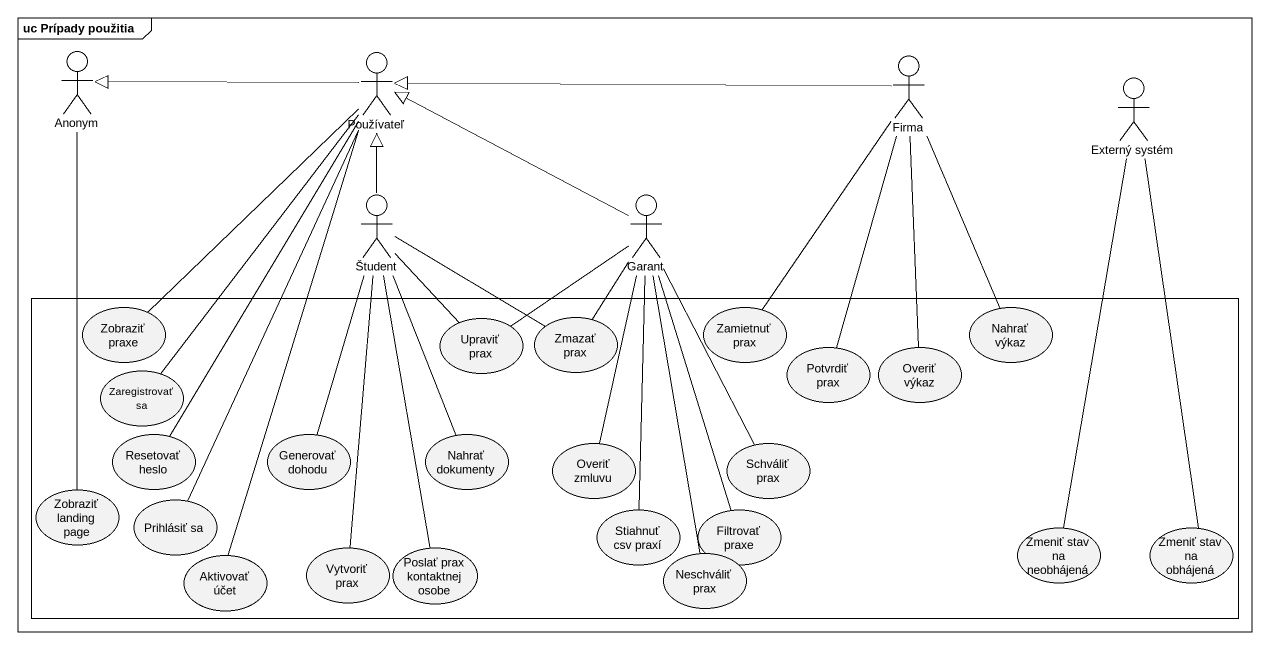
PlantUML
@startuml
mainframe uc Prípady použitia
actor Anonym
actor Používateľ
actor Firma
actor "Externý systém" as Externý_systém
actor Študent
actor Garant
rectangle " " as rectangle1 {
  usecase "Zobraziť praxe" as Zobraziť_praxe
  usecase "Upraviť prax" as Upraviť_prax
  usecase "Zmazať prax" as Zmazať_prax
  usecase "Zamietnuť prax" as Zamietnuť_prax
  usecase "Potvrdiť prax" as Potvrdiť_prax
  usecase "Overiť výkaz" as Overiť_výkaz
  usecase "Nahrať výkaz" as Nahrať_výkaz
  usecase "Zaregistrovať sa" as Zaregistrovať_sa
  usecase "Resetovať heslo" as Resetovať_heslo
  usecase "Generovať dohodu" as Generovať_dohodu
  usecase "Nahrať dokumenty" as Nahrať_dokumenty
  usecase "Overiť zmluvu" as Overiť_zmluvu
  usecase "Schváliť prax" as Schváliť_prax
  usecase "Zobraziť landing page" as Zobraziť_landing_page
  usecase "Prihlásiť sa" as Prihlásiť_sa
  usecase "Vytvoriť prax" as Vytvoriť_prax
  usecase "Poslať prax kontaktnej osobe" as Poslať_prax_kontaktnej_osobe
  usecase "Stiahnuť csv praxí" as Stiahnuť_csv_praxí
  usecase "Filtrovať praxe" as Filtrovať_praxe
  usecase "Zmeniť stav na neobhájená" as Zmeniť_stav_na_neobhájená
  usecase "Zmeniť stav na obhájená" as Zmeniť_stav_na_obhájená
  usecase "Aktivovať účet" as Aktivovať_účet
  usecase "Neschváliť prax" as Neschváliť_prax
}
Používateľ -left-|> Anonym
Firma -left-|> Používateľ
Firma -- Nahrať_výkaz
Študent -up-|> Používateľ
Študent -- Upraviť_prax
Študent -right- Zmazať_prax
Garant -left-|> Používateľ
Garant -- Upraviť_prax
Garant -- Zmazať_prax
Zobraziť_praxe -up- Používateľ
Zamietnuť_prax -up- Firma
Potvrdiť_prax -up- Firma
Overiť_výkaz -up- Firma
Zaregistrovať_sa -up- Používateľ
Resetovať_heslo -up- Používateľ
Generovať_dohodu -up- Študent
Nahrať_dokumenty -up- Študent
Overiť_zmluvu -up- Garant
Schváliť_prax -up- Garant
Zobraziť_landing_page -up- Anonym
Prihlásiť_sa -up- Používateľ
Vytvoriť_prax -up- Študent
Poslať_prax_kontaktnej_osobe -up- Študent
Stiahnuť_csv_praxí -up- Garant
Filtrovať_praxe -up- Garant
Zmeniť_stav_na_neobhájená -up- Externý_systém
Zmeniť_stav_na_obhájená -up- Externý_systém
Aktivovať_účet -up- Používateľ
Neschváliť_prax -up- Garant
@enduml
